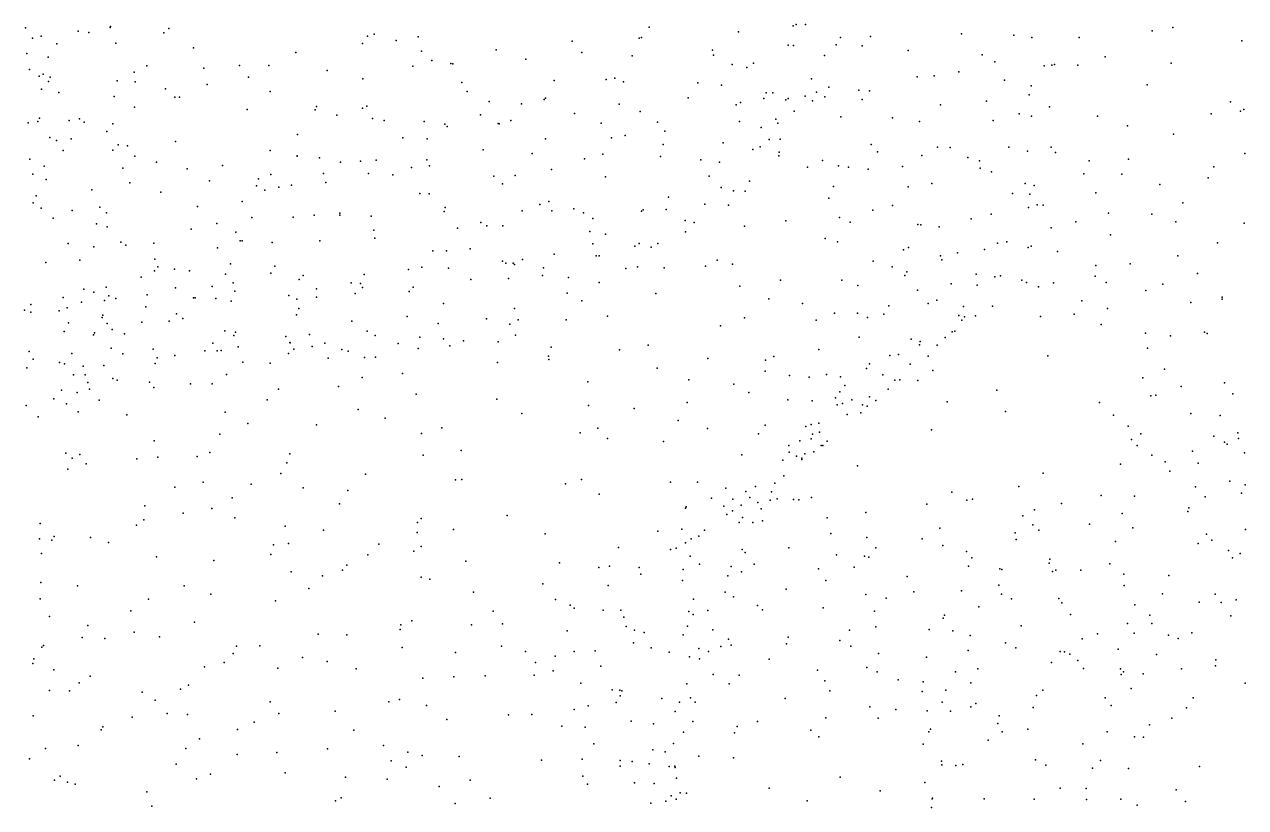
# Model space of a CAD drawing. Header units: metres. Extents: x -24.3 to 24.3, y -27.7 to 27.7.
# Drawn here: x 13.27 to 18.65, y -3.44 to 0.01 of the extents above; entities that cross this region are included whole.
import ezdxf

# ---------------------------------------------------------------- set-up
doc = ezdxf.new("R2010")
doc.units = ezdxf.units.M

msp = doc.modelspace()

# ---------------------------------------------------------------- linework, layer by layer
for p in [(13.65, 0.0009, 2.6664), (16.6602, 0.0036, 1.2088), (16.674, 0.0105, 3.8062), (16.7152, 0.0102, -9.2173), (13.2755, -0.0049, 12.6743), (13.3075, -0.0507, 21.9021), (13.3457, -0.0417, 21.5592), (13.5075, -0.0194, -17.9445), (13.5553, -0.0248, 12.9052), (13.6492, -0.0034, 18.6076), (13.8863, -0.0267, 13.7433), (13.9075, -0.0079, 1.9544), (14.7841, -0.0412, -2.0368), (14.8134, -0.0332, 6.3847), (15.0075, -0.044, -18.0884), (15.9808, -0.0497, 0.853), (15.991, -0.0477, 4.8139), (16.0249, -0.0022, 9.215), (16.4196, -0.0223, 1.0298), (16.8695, -0.0465, 3.2562), (17.0019, -0.0427, 15.6857), (17.4021, -0.0317, 10.4226), (17.6335, -0.0364, -10.1549), (17.7122, -0.0468, 14.3212), (17.9208, -0.0472, -2.7061), (18.243, -0.018, 13.4745), (18.334, -0.0031, -15.9167), (13.4144, -0.075, 14.1738), (13.6748, -0.0721, 14.0742), (14.016, -0.0935, 18.523), (14.7624, -0.0741, 1.0125), (14.9104, -0.0607, 6.1078), (15.3508, -0.1009, 8.5439), (15.6859, -0.0638, 17.2889), (16.3045, -0.1038, -10.9055), (16.6379, -0.0807, 9.7862), (16.662, -0.0826, -17.58), (16.85, -0.0792, 1.7477), (16.9649, -0.0847, 2.4401), (17.1668, -0.1043, 15.4545), (18.6391, -0.0623, 10.4308), (13.2812, -0.1182, 21.3606), (13.3764, -0.1341, 3.0023), (14.4681, -0.1129, 18.3103), (15.0212, -0.1081, 17.9182), (15.068, -0.1488, -2.0399), (15.151, -0.1612, 5.7532), (15.4815, -0.1433, -2.0146), (15.7289, -0.1131, 8.9482), (15.9503, -0.1284, -2.0427), (16.3094, -0.1254, -10.0539), (16.4859, -0.161, 1.2362), (16.7984, -0.1265, 16.0385), (17.4938, -0.1234, 14.7848), (17.5494, -0.1543, 10.5459), (18.0353, -0.1326, -16.2215), (18.3272, -0.1607, 13.2915), (13.2943, -0.1888, 22.0093), (13.3534, -0.2093, 18.8122), (13.7543, -0.1999, 2.6255), (13.811, -0.1725, 13.362), (14.0629, -0.1831, 1.877), (14.2189, -0.1709, 1.5616), (14.3492, -0.1712, 1.3806), (14.6062, -0.1935, 6.7772), (14.9832, -0.174, 8.0462), (15.1599, -0.1628, 8.3405), (16.3908, -0.1668, -17.7413), (16.4558, -0.1797, 16.5972), (17.391, -0.1985, 14.9746), (17.7673, -0.1717, -10.4812), (17.8006, -0.169, 10.6034), (17.812, -0.1661, 13.9971), (17.9154, -0.1697, 13.7698), (13.3355, -0.2174, 21.4468), (13.3777, -0.2419, 21.6019), (13.3848, -0.2218, 21.7574), (13.6799, -0.2385, 13.0816), (13.7595, -0.243, 13.8398), (14.0762, -0.254, -2.5312), (14.2595, -0.2219, -17.8995), (14.763, -0.229, 7.741), (15.1999, -0.2453, 17.8394), (15.6065, -0.2371, 17.4569), (15.8358, -0.2329, 17.2331), (15.8742, -0.2271, 9.0901), (15.9125, -0.2429, 1.0665), (16.2398, -0.2467, 1.1397), (16.3445, -0.2572, 4.1485), (16.7414, -0.2302, 3.3374), (16.8169, -0.2659, -9.5342), (17.2066, -0.2204, 10.3344), (17.2821, -0.2167, 15.2205), (17.5923, -0.2354, -16.7295), (17.7098, -0.2602, -2.7039), (18.2208, -0.2553, -3.1646), (13.347, -0.2758, -17.8135), (13.4232, -0.2896, 14.1323), (13.667, -0.3068, 18.762), (13.8929, -0.2731, 13.5886), (13.934, -0.3099, 2.2944), (13.9551, -0.31, 18.6652), (14.3541, -0.2857, 18.446), (15.2225, -0.2849, 1.0308), (15.5624, -0.3204, 8.7729), (15.5688, -0.3155, 5.2449), (16.198, -0.3127, 9.415), (16.5316, -0.3163, 9.7467), (16.5415, -0.2912, 1.4788), (16.5707, -0.2908, 3.6698), (16.6277, -0.3222, -9.8849), (16.6384, -0.317, 1.7201), (16.7129, -0.3057, 9.9317), (16.7635, -0.288, 2.0553), (16.7998, -0.3093, 2.4774), (16.9501, -0.2797, -17.3475), (16.9652, -0.32, 15.8611), (16.9971, -0.2829, -11.3518), (17.7013, -0.2996, 14.1633), (13.7563, -0.3543, -17.7284), (14.2525, -0.3643, 1.7569), (14.5535, -0.3669, 7.16), (14.5592, -0.3517, -2.302), (14.7617, -0.3588, 6.3414), (14.7815, -0.3497, 18.2081), (15.3194, -0.3302, 8.5132), (15.4622, -0.3391, 1.0611), (15.8927, -0.342, 4.8454), (15.9852, -0.374, 9.2213), (16.4087, -0.3442, 16.736), (16.4282, -0.3346, 3.9065), (16.6644, -0.3715, 16.3529), (16.7462, -0.3264, 2.7479), (17.3102, -0.344, -9.6136), (17.5132, -0.328, 14.5899), (17.7911, -0.3523, -10.754), (18.5879, -0.331, 10.3693), (18.6323, -0.3722, -3.6214), (18.6468, -0.3654, -15.7163), (13.2882, -0.4235, 3.2324), (13.3309, -0.4173, 22.0144), (13.3382, -0.4032, -4.3494), (13.4687, -0.4132, 18.8824), (13.5139, -0.4061, -4.8537), (13.5349, -0.4209, 3.0831), (13.6611, -0.4281, -4.3814), (14.6488, -0.3893, 6.5574), (14.8059, -0.4047, 7.868), (14.8577, -0.414, 6.1035), (15.0338, -0.4173, 1.2558), (15.125, -0.4293, 8.3282), (15.2819, -0.3883, 5.5651), (15.3594, -0.4259, -2.1499), (15.3643, -0.4283, 17.7914), (15.4157, -0.4135, 5.3785), (15.6964, -0.3823, -17.9205), (15.8136, -0.4256, -2.1506), (16.0623, -0.4207, 4.5081), (16.4236, -0.4177, 1.6276), (16.5841, -0.408, -10.6221), (16.5931, -0.4246, -10.273), (16.87, -0.3969, 16.0428), (17.0982, -0.4021, 15.6784), (17.2168, -0.4175, 15.3731), (17.5416, -0.4131, 10.631), (17.6562, -0.3838, -10.1239), (17.7116, -0.3947, -11.1017), (18.0017, -0.3938, 13.5587), (18.5034, -0.3845, 12.9626), (13.6342, -0.4613, 13.2202), (14.4748, -0.475, 6.8766), (15.1345, -0.4403, 17.9742), (15.919, -0.4797, 4.6716), (16.0949, -0.4605, 1.3613), (16.5186, -0.4449, 1.8696), (18.1338, -0.4365, -16.1739), (18.3371, -0.4735, 10.4478), (13.3837, -0.489, 21.7557), (13.4122, -0.5014, -17.5441), (13.4766, -0.4949, -5.1824), (13.6847, -0.521, 18.8319), (13.725, -0.5253, -3.021), (13.9374, -0.5053, 2.5762), (14.9396, -0.49, 18.1465), (15.0462, -0.4942, 5.7655), (15.569, -0.4945, 1.2795), (15.86, -0.4898, 1.3464), (16.0874, -0.5185, 17.1405), (16.3512, -0.5115, 9.6225), (16.5152, -0.5292, 9.7935), (16.5546, -0.4966, 3.3522), (16.6025, -0.496, 3.0522), (17.0048, -0.5196, 10.3359), (17.2974, -0.5302, 15.1493), (17.3522, -0.5317, 10.5895), (17.6113, -0.5308, 14.2933), (17.7978, -0.5306, -10.3661), (13.2948, -0.5834, 22.0512), (13.4413, -0.5455, -3.1527), (13.6612, -0.5443, 13.8628), (13.7573, -0.5707, 13.4954), (14.3545, -0.5463, 1.8574), (14.473, -0.5708, 7.1498), (14.4732, -0.5697, 18.442), (14.5719, -0.5775, 7.5645), (14.8218, -0.5879, 1.5241), (15.0453, -0.5862, -2.2191), (15.2939, -0.5424, 8.5604), (15.5096, -0.5592, 8.803), (15.7397, -0.5826, 9.0411), (15.8215, -0.5621, 17.4202), (16.0752, -0.5719, 4.3212), (16.2537, -0.5862, -17.6769), (16.4828, -0.5409, 2.0668), (16.5976, -0.5694, 2.3515), (16.5989, -0.553, 2.7581), (16.7896, -0.5902, 10.1487), (17.0328, -0.5521, -2.4882), (17.2281, -0.5681, -17.0425), (17.4305, -0.5758, 14.7845), (17.4818, -0.5915, -16.7934), (17.6938, -0.548, 10.7148), (17.8172, -0.5546, -2.9435), (17.9648, -0.5905, 13.4299), (18.1383, -0.5842, 13.2671), (18.6509, -0.5595, 10.1898), (13.3587, -0.6152, 21.8626), (13.7049, -0.6235, 3.0972), (13.8539, -0.5969, 2.8461), (13.9881, -0.6269, -17.5404), (14.1449, -0.6123, 2.3748), (14.6648, -0.5972, 7.8112), (14.7526, -0.5933, 6.0237), (14.9781, -0.6203, -17.8027), (15.0564, -0.6138, 1.4487), (15.5945, -0.6287, 1.4493), (16.3362, -0.5976, 3.7366), (16.7229, -0.6191, -17.3759), (16.8604, -0.6138, 16.151), (16.9037, -0.6191, -10.0515), (16.9907, -0.6274, -11.0943), (17.1428, -0.6166, 10.4917), (17.4841, -0.6237, -9.9533), (17.5343, -0.6399, 14.4992), (18.5146, -0.6182, 12.8078), (13.3087, -0.6505, 21.4958), (13.3677, -0.6737, -3.9724), (13.7357, -0.6879, 13.6803), (14.0871, -0.679, 2.6051), (14.3033, -0.6712, 18.5644), (14.3571, -0.6512, -2.4822), (14.4485, -0.6987, 2.0191), (14.5891, -0.6478, 1.7352), (14.6007, -0.6869, 6.1808), (14.7878, -0.6473, 8.0509), (14.8949, -0.653, 5.7776), (15.3408, -0.6593, 1.4575), (15.3792, -0.6927, -17.7903), (15.4349, -0.6566, 5.1035), (15.8337, -0.6624, 1.5443), (16.2901, -0.6587, 2.0275), (16.4676, -0.6809, 16.7989), (17.2715, -0.6918, -11.3047), (17.6839, -0.6918, 13.8119), (17.9422, -0.6486, -16.3477), (18.1098, -0.6496, 10.6042), (18.2771, -0.6962, 12.8849), (18.4895, -0.6666, -3.5895), (13.3234, -0.7455, 21.793), (13.5678, -0.7197, -17.3145), (13.8729, -0.7292, -5.3012), (14.2939, -0.702, 6.8902), (14.3313, -0.7201, 2.2154), (14.3928, -0.7073, 6.6395), (15.0142, -0.7354, 8.2983), (15.0554, -0.7361, 18.1503), (16.1113, -0.7517, 17.2401), (16.3425, -0.7085, 3.5269), (16.3976, -0.723, 2.3983), (16.4486, -0.7245, 3.0377), (16.8387, -0.7044, -10.4179), (17.1676, -0.7052, -9.8342), (17.6267, -0.7346, 14.0392), (17.7042, -0.7384, -11.1671), (17.7224, -0.7003, 13.5759), (17.9952, -0.7326, 10.7805), (13.3093, -0.7765, 21.6701), (13.345, -0.7999, 13.0201), (13.6032, -0.796, 13.3448), (14.0344, -0.7919, 2.9074), (14.2308, -0.7704, 7.1191), (15.1262, -0.7972, 5.3512), (15.5428, -0.7833, 1.6222), (15.5834, -0.7702, 4.7977), (15.6937, -0.8022, 9.0604), (15.9997, -0.8071, 9.3568), (16.1003, -0.806, 2.0717), (16.2702, -0.7817, 9.6178), (16.3756, -0.7868, 3.2517), (16.8172, -0.7558, -2.509), (17.0978, -0.7879, 15.6726), (17.6984, -0.7963, 10.9245), (17.7368, -0.7849, -10.1076), (17.7622, -0.7865, 13.3358), (18.3779, -0.777, -15.9674), (13.3979, -0.8438, 3.4639), (13.4811, -0.8099, 14.0809), (13.6327, -0.8212, -5.6543), (14.2743, -0.8408, 7.4171), (14.4556, -0.8399, 7.7631), (14.5482, -0.8302, 5.9834), (14.6611, -0.8314, -2.3785), (14.6622, -0.8216, -17.5716), (14.8001, -0.8348, 1.8329), (15.1224, -0.8143, 1.6869), (15.4651, -0.812, 8.8493), (15.5966, -0.8116, 17.7689), (15.7366, -0.8212, -17.6624), (15.7769, -0.8452, 1.8624), (15.9912, -0.8132, -2.3366), (16.1838, -0.855, 3.6076), (16.6284, -0.8559, 16.6173), (16.8641, -0.8411, 10.4085), (17.0116, -0.8085, 15.8853), (17.4451, -0.8473, 14.5449), (17.5331, -0.8268, 14.2421), (17.906, -0.8597, -10.891), (18.0501, -0.8227, 12.8434), (18.2421, -0.8268, 10.4581), (18.3469, -0.8599, 12.5644), (13.5895, -0.869, 13.8494), (13.6355, -0.8821, 3.4743), (14.0063, -0.8923, -2.7895), (14.1199, -0.8675, 6.9346), (14.2029, -0.906, -4.1485), (14.8117, -0.8972, 5.5985), (15.1807, -0.8881, -17.6112), (15.2835, -0.8631, 18.0419), (15.3097, -0.8776, 5.0349), (15.3811, -0.8776, 1.7531), (15.7633, -0.9032, 17.6561), (15.8331, -0.9147, 9.2227), (16.1859, -0.9045, 3.0584), (16.2235, -0.8634, 2.7523), (16.4463, -0.8796, 16.9211), (16.9121, -0.8614, 16.1308), (17.2103, -0.8723, 15.3738), (17.2234, -0.8742, 10.8189), (17.3043, -0.8817, 15.027), (17.7979, -0.8874, -3.1246), (18.6491, -0.866, -3.763), (13.4643, -0.9562, -5.9223), (13.6957, -0.9502, 13.6397), (13.7176, -0.9632, -2.826), (13.841, -0.9549, -3.6713), (14.2229, -0.9441, -5.1725), (14.2308, -0.9435, -17.3183), (14.3628, -0.9509, 6.1595), (14.5729, -0.944, 2.3454), (14.816, -0.9317, 8.266), (15.7768, -0.9572, 4.341), (15.9627, -0.9674, 3.8332), (15.982, -0.9554, 17.4723), (16.0641, -0.956, 2.448), (16.8008, -0.9343, 16.3818), (16.8552, -0.9483, -17.1493), (17.5618, -0.9545, 13.6148), (17.6026, -0.9491, 13.3649), (17.7089, -0.9669, 13.114), (18.0589, -0.9169, -16.221), (18.5305, -0.9525, 10.1919), (13.5766, -0.971, -3.8084), (14.1228, -0.9753, 6.6831), (15.0716, -0.9886, 2.0234), (15.1318, -0.9887, 5.1382), (15.2357, -0.9789, -2.2489), (15.6072, -1.0034, 4.5188), (15.7912, -1.0099, 2.2549), (15.8052, -1.0104, 4.1095), (16.0343, -0.9725, -17.482), (17.1464, -0.9838, -11.0194), (17.1694, -0.9735, -16.934), (17.3099, -1.0108, -9.9898), (17.3849, -0.9967, -2.8896), (17.5035, -0.982, 13.9629), (17.6961, -0.9733, -16.5082), (17.8256, -0.991, 12.8299), (18.3556, -1.0097, 12.3755), (13.3649, -1.04, 3.6867), (13.5157, -1.0291, -16.956), (13.845, -1.0764, 7.2501), (13.8466, -1.0243, 3.4471), (13.8597, -1.0587, -17.071), (13.933, -1.0693, -5.656), (14.1798, -1.0453, -2.4325), (14.3757, -1.0562, 2.8249), (14.965, -1.0704, -17.4387), (15.023, -1.0602, 8.5257), (15.1408, -1.0645, 18.1764), (15.3796, -1.0332, 4.7868), (15.3941, -1.0428, 8.8483), (15.4255, -1.0427, -17.4848), (15.432, -1.0486, 18.0073), (15.4675, -1.0257, 2.1137), (15.5596, -1.0626, 9.0087), (15.9224, -1.0659, 2.7437), (15.9748, -1.0588, 3.3502), (16.0913, -1.0636, 9.5218), (16.2735, -1.0564, 9.7366), (16.3249, -1.029, 17.17), (16.393, -1.0472, -17.3184), (17.0137, -1.0335, 10.7688), (17.0962, -1.0588, 15.5739), (17.3155, -1.0274, 11.0227), (17.9952, -1.0524, -10.5891), (18.1457, -1.0455, 10.689), (13.7862, -1.1043, 6.9423), (13.9991, -1.077, 7.5006), (14.1573, -1.0915, 7.8228), (14.192, -1.1291, 18.6803), (14.3575, -1.087, 5.7907), (14.4827, -1.1144, 5.6023), (14.5006, -1.0975, 18.5262), (14.7122, -1.1298, 8.3582), (14.7697, -1.092, 2.4873), (15.2392, -1.1148, 2.2974), (15.4048, -1.1105, 4.5594), (15.5547, -1.0975, 4.3099), (15.6696, -1.1054, 2.4526), (15.8051, -1.1283, 3.6265), (16.6047, -1.117, 10.1441), (16.8746, -1.1176, 16.219), (17.153, -1.0971, -10.3334), (17.162, -1.0805, 15.2929), (17.4667, -1.0906, 13.7701), (17.5499, -1.103, 13.1905), (17.5746, -1.0982, 11.3915), (17.6686, -1.117, 12.921), (17.6894, -1.1275, 11.6024), (17.8084, -1.1289, 11.264), (17.9919, -1.1002, 12.0129), (18.0402, -1.1274, -10.9485), (18.4434, -1.0877, -3.63), (13.5333, -1.1573, 13.3797), (13.5779, -1.1698, -2.4732), (13.6313, -1.1491, 7.2468), (13.8128, -1.1821, 6.5649), (13.937, -1.1514, 7.7698), (14.0996, -1.1459, 6.0669), (14.1993, -1.1654, 3.2715), (14.5593, -1.1551, -2.2119), (14.7291, -1.1765, 2.7545), (14.7527, -1.1321, 18.4076), (14.7612, -1.1495, 5.246), (14.9668, -1.167, 5.0033), (14.985, -1.1477, 2.4189), (15.6636, -1.1753, 2.7104), (16.0547, -1.1758, 17.5181), (16.4253, -1.1447, 9.9468), (16.9448, -1.1404, 15.9779), (17.2092, -1.1615, 15.0071), (17.3573, -1.134, 14.3481), (17.4717, -1.1392, 13.5108), (17.7425, -1.1473, 12.4581), (18.2153, -1.1628, 11.9767), (18.2896, -1.1349, -15.9728), (13.299, -1.2251, -2.3644), (13.4423, -1.1943, 19.0451), (13.5235, -1.2153, 3.9127), (13.6243, -1.2077, 7.5101), (13.6432, -1.1867, 7.9212), (13.674, -1.1984, 6.7727), (13.8067, -1.2351, 3.8984), (14.0164, -1.195, 8.1117), (14.0237, -1.1954, 3.5193), (14.1152, -1.1991, -4.0814), (14.1832, -1.2106, -5.5461), (14.4374, -1.1851, 8.2025), (14.4725, -1.2019, -5.0219), (14.5593, -1.1927, 2.9696), (15.1183, -1.2198, 4.6586), (15.7289, -1.2081, 3.0268), (16.5534, -1.1999, 16.8878), (16.7012, -1.2201, 10.4896), (17.0827, -1.2314, -2.8141), (17.2548, -1.2198, 14.6912), (17.2934, -1.2062, 11.3422), (17.4108, -1.2344, 11.6), (17.5386, -1.2322, 12.2632), (17.9336, -1.2088, 11.7362), (18.4137, -1.2158, 10.3171), (18.5523, -1.2018, -15.7269), (18.5524, -1.1924, 12.051), (13.2712, -1.2501, 13.1716), (13.2999, -1.2588, 14.2082), (13.425, -1.2528, 7.4006), (13.4601, -1.2395, 7.7246), (13.6135, -1.282, 6.5446), (13.617, -1.2721, 13.6391), (13.9419, -1.2663, 5.9225), (13.9703, -1.2866, -2.2754), (14.4714, -1.2703, 3.3281), (14.4804, -1.2431, -17.1147), (14.9588, -1.2776, 18.3208), (15.3081, -1.2884, 2.7579), (15.4311, -1.2426, 4.0702), (15.8422, -1.2767, 17.7765), (16.4463, -1.2843, 17.0996), (16.8428, -1.2629, 10.7261), (16.9435, -1.2637, 10.9602), (16.9874, -1.2821, -16.8833), (17.0603, -1.2674, 15.4484), (17.3901, -1.2732, -10.1053), (17.4152, -1.279, 11.9553), (17.464, -1.2755, 12.7539), (17.7506, -1.2772, -3.2119), (17.8996, -1.2681, -11.3551), (18.0464, -1.243, 11.013), (13.4468, -1.3439, 4.1485), (13.4655, -1.3061, 6.7385), (13.6357, -1.3081, -4.0572), (13.6574, -1.3346, -16.6566), (13.7885, -1.3033, 4.2185), (13.91, -1.2987, 18.8273), (14.155, -1.3406, 3.9885), (14.7146, -1.2989, 4.9115), (14.7827, -1.3419, 8.6776), (15.0954, -1.3093, -2.0963), (15.4109, -1.3119, 3.8567), (15.4482, -1.2928, 2.9844), (15.6603, -1.2929, -17.2742), (16.3397, -1.3195, -17.136), (16.7614, -1.2934, 16.408), (17.3618, -1.3449, -16.6446), (17.3732, -1.3429, 13.267), (17.4042, -1.2946, 12.4415), (18.0186, -1.3125, -16.1409), (13.576, -1.3587, 8.2321), (13.5802, -1.3493, 6.3302), (13.712, -1.3543, 6.0472), (14.1025, -1.3956, 18.7282), (14.1945, -1.3611, 8.3785), (14.2021, -1.3467, 5.3137), (14.4231, -1.3657, 8.4139), (14.4413, -1.3922, 18.5605), (14.4421, -1.3937, 4.8306), (14.5284, -1.3575, 3.6361), (14.5963, -1.395, 4.5224), (14.817, -1.362, 4.5902), (14.9187, -1.3968, -17.124), (15.0147, -1.3689, 4.2283), (15.1189, -1.3761, 4.0094), (15.2074, -1.3851, 3.2066), (15.3598, -1.3891, 18.1265), (15.4362, -1.3605, 3.6359), (16.9515, -1.369, 15.7043), (17.18, -1.3773, 11.7818), (17.2202, -1.3878, 14.1809), (17.3308, -1.3704, 12.9304), (18.2132, -1.3508, 11.2246), (18.3234, -1.3629, 11.4288), (18.4733, -1.3471, 10.0975), (18.4852, -1.3528, 11.7988), (13.2925, -1.4327, -6.3698), (13.4803, -1.4407, 8.4827), (13.6537, -1.4169, 4.4256), (13.7056, -1.4423, 5.6931), (13.8383, -1.4216, 5.5003), (13.934, -1.4491, 8.478), (14.067, -1.4299, 4.7623), (14.1207, -1.4299, 4.4932), (14.1387, -1.4275, 5.0165), (14.2131, -1.4123, 4.2823), (14.4351, -1.4408, 4.2588), (14.4585, -1.4221, -1.9608), (14.5391, -1.4108, 3.8507), (14.6706, -1.4238, -4.7791), (14.6987, -1.4303, 4.1356), (15.0073, -1.4193, 3.3541), (15.1462, -1.4067, 3.7211), (15.5816, -1.4534, -2.0723), (15.5931, -1.4136, 9.209), (15.8947, -1.4245, -17.1463), (16.0214, -1.4037, 17.6689), (16.7729, -1.4237, 10.942), (17.087, -1.4502, 14.8201), (17.1249, -1.4447, 12.2047), (17.2167, -1.4026, 12.4684), (17.2552, -1.4529, -10.3858), (17.2956, -1.4036, 13.4779), (17.7832, -1.4512, -16.2804), (18.2232, -1.4173, 10.8728), (13.2824, -1.5048, 6.4512), (13.31, -1.4653, 19.0266), (13.426, -1.4809, 6.1938), (13.4473, -1.4863, 14.0863), (13.5296, -1.4966, 5.9185), (13.622, -1.4944, -2.0244), (13.8478, -1.4855, 4.9025), (13.8566, -1.4601, 5.2515), (14.234, -1.4785, -16.8032), (14.3553, -1.4833, -4.366), (14.611, -1.4611, -16.9592), (14.7711, -1.459, -1.9082), (14.8188, -1.4571, 3.808), (15.3562, -1.4806, 9.0596), (15.5825, -1.468, 18.0206), (16.0605, -1.505, 9.6612), (16.2842, -1.4627, 17.4323), (16.5386, -1.4703, 16.9877), (16.5746, -1.4545, 10.4253), (16.9839, -1.5069, 11.7837), (16.9964, -1.487, 15.2924), (17.1762, -1.4874, 13.8643), (13.4873, -1.5357, 4.5979), (13.5386, -1.5354, 18.9275), (13.661, -1.551, -4.2387), (13.6803, -1.5583, 4.7492), (14.1618, -1.533, 8.5981), (14.7604, -1.5468, 8.8336), (14.938, -1.5291, 18.3531), (16.2009, -1.5567, 9.8435), (16.5369, -1.5185, -16.9256), (16.6435, -1.5386, 16.7036), (16.731, -1.5452, 16.3807), (16.8078, -1.5342, 16.1033), (16.8696, -1.5443, 15.8733), (17.0551, -1.5352, 14.5049), (17.1089, -1.5587, 12.9818), (17.131, -1.5564, 13.5718), (17.2106, -1.5595, -10.8922), (17.2768, -1.5158, -2.9363), (18.2012, -1.5483, -10.2646), (18.2975, -1.5108, -11.4069), (13.4351, -1.6031, 13.505), (13.5032, -1.6124, 5.3538), (13.5507, -1.5689, 13.7995), (13.5581, -1.5986, 8.7219), (13.8225, -1.5668, -16.5661), (13.8416, -1.5907, -6.1078), (14.0038, -1.5753, -1.8554), (14.0993, -1.5746, -5.8817), (14.3917, -1.5976, 8.7049), (14.6563, -1.5872, -5.1893), (15.7547, -1.5659, 9.3753), (16.3987, -1.5765, 17.2843), (16.4652, -1.6132, 10.2876), (16.8666, -1.6105, 11.4039), (16.8884, -1.5816, -16.757), (17.0796, -1.5982, 13.3407), (17.5579, -1.6029, -16.4107), (18.371, -1.5864, 11.4396), (18.5617, -1.571, 11.6782), (13.4003, -1.6408, 5.8158), (13.4562, -1.6623, 4.8466), (13.6003, -1.6467, -6.2926), (14.3408, -1.6452, 18.6007), (14.9987, -1.621, -1.6967), (15.3546, -1.6421, -1.7218), (16.1933, -1.6568, -2.1716), (16.6373, -1.6455, 10.8469), (16.7441, -1.6492, 11.1286), (16.8465, -1.637, 11.67), (16.8547, -1.6672, 15.5162), (16.8772, -1.6613, 15.0741), (16.9183, -1.6459, 14.851), (16.9655, -1.6674, 14.3339), (16.9975, -1.6315, 12.7844), (17.0252, -1.6478, 13.9641), (17.3395, -1.654, -10.142), (18.0115, -1.6576, -11.6811), (18.2376, -1.6274, 10.3155), (18.2589, -1.6244, 11.1525), (18.599, -1.6187, 9.6826), (13.2785, -1.6708, 6.0072), (13.3319, -1.7204, 14.2272), (13.5078, -1.6979, 14.0452), (13.7225, -1.7113, -1.7419), (14.1565, -1.6996, -16.6166), (14.7433, -1.6878, -4.8946), (15.4647, -1.7062, 9.2482), (15.7577, -1.6708, -1.9251), (15.9599, -1.6835, 9.5745), (16.8978, -1.7094, 14.5897), (16.9581, -1.7021, 13.6), (16.9867, -1.6731, -2.7488), (17.596, -1.6971, -11.5731), (18.0719, -1.7135, -3.2615), (18.4135, -1.7058, 9.8832), (18.5431, -1.7147, -11.257), (14.2562, -1.7494, 8.8707), (14.5586, -1.7562, 8.9009), (14.8612, -1.7264, 8.9778), (15.1115, -1.7693, 9.0791), (15.7996, -1.7703, -16.8711), (16.1535, -1.7362, -16.8704), (16.2822, -1.7722, 17.5278), (16.5362, -1.7568, -2.4045), (16.7165, -1.7632, 11.853), (16.7393, -1.7548, 16.2718), (16.7737, -1.7477, 12.1151), (18.1375, -1.7615, 10.6246), (13.8432, -1.8267, -16.4058), (14.1321, -1.7973, -1.5039), (15.0211, -1.7941, -1.4523), (15.7211, -1.791, 9.4155), (15.8411, -1.8159, 17.9299), (16.0892, -1.829, -1.9316), (16.5076, -1.7948, 16.9879), (16.6896, -1.8262, -16.6599), (16.7402, -1.8179, 12.5154), (16.746, -1.797, 15.92), (16.7768, -1.7874, 15.3172), (16.8096, -1.8283, 13.8143), (17.2698, -1.7772, -11.1594), (18.1518, -1.8207, -9.8701), (18.1928, -1.7958, 11.005), (18.5145, -1.8062, 11.4778), (18.6214, -1.791, -15.3523), (18.6231, -1.8164, -11.5532), (13.4545, -1.8808, -4.5665), (14.0885, -1.878, 8.9586), (14.4408, -1.8836, -5.7147), (15.1967, -1.8688, 18.2612), (16.6419, -1.8472, 11.5875), (16.6426, -1.8766, 12.2895), (16.7119, -1.8832, 15.5603), (16.7515, -1.8749, 13.4571), (16.7833, -1.8468, 13.2285), (16.7917, -1.8467, 14.3594), (18.1768, -1.847, -15.8306), (18.4207, -1.8723, -10.3169), (18.5617, -1.8325, -10.846), (18.5739, -1.8412, -11.8678), (18.6507, -1.8796, -3.3368), (13.4817, -1.9025, -1.6292), (13.5158, -1.8867, 18.8127), (13.5429, -1.9273, -6.4449), (13.7666, -1.9049, 18.735), (13.8598, -1.8979, 8.9713), (14.0324, -1.8949, 18.6626), (14.4288, -1.9238, -16.5571), (15.0294, -1.8899, -16.7357), (16.4344, -1.8884, 10.3088), (16.6155, -1.9108, 16.6672), (16.6746, -1.8945, 12.7451), (16.699, -1.9025, 13.0342), (16.6992, -1.9085, 14.9899), (16.9441, -1.9363, -16.5414), (18.104, -1.9294, 10.4251), (18.2421, -1.8895, -12.0656), (18.301, -1.9189, 9.9167), (18.4453, -1.9245, 9.6675), (13.4625, -1.9509, 13.8634), (14.4019, -1.9709, 18.5311), (14.7752, -1.973, -5.3457), (16.6197, -1.9805, 16.0652), (17.7626, -1.9694, -2.9856), (18.3208, -1.9596, 11.2332), (13.9346, -2.0309, -1.3162), (14.0585, -2.0082, -6.1117), (14.2702, -2.0175, -4.5871), (14.4995, -2.0329, 9.0688), (14.6963, -2.0446, 18.4456), (15.1711, -1.9979, -1.2114), (15.2002, -1.997, 9.1783), (15.6561, -2.0159, -1.3639), (15.7268, -1.9964, 18.012), (16.1196, -2.0079, 17.6875), (16.2392, -2.0089, -16.6693), (16.3639, -2.0352, 9.903), (16.4948, -2.0279, 12.7214), (16.5798, -2.0129, 14.7051), (17.6548, -2.0272, -9.6319), (18.4347, -2.0296, -3.119), (18.5855, -2.004, 9.479), (18.6532, -2.0209, -12.725), (14.1874, -2.0772, 18.5555), (15.8054, -2.0614, -16.6525), (16.301, -2.0785, 17.4729), (16.3946, -2.0828, 17.241), (16.4524, -2.05, 12.2037), (16.4695, -2.0765, 13.0448), (16.5042, -2.0981, 11.9175), (16.559, -2.0879, 15.4709), (16.5642, -2.0518, 11.2018), (16.5893, -2.0814, 11.6726), (16.6611, -2.0854, 10.2653), (16.6855, -2.0869, -16.5174), (16.7405, -2.0766, 10.6578), (17.3596, -2.0529, -16.307), (17.4256, -2.0885, -2.7687), (17.4515, -2.0832, -9.9032), (18.0189, -2.067, 10.1127), (18.1654, -2.07, -12.3251), (18.477, -2.0739, -10.0934), (18.6372, -2.0575, -10.5273), (13.8018, -2.113, 9.1196), (13.9708, -2.1446, -4.6859), (14.0977, -2.1249, 9.1298), (14.6601, -2.1044, -1.0328), (16.1862, -2.1232, 9.6253), (16.1893, -2.117, -1.5917), (16.3542, -2.1148, 12.493), (16.3676, -2.1512, 13.5163), (16.3932, -2.1345, 14.1538), (16.4311, -2.1105, 14.432), (16.5194, -2.1254, 16.3635), (16.9802, -2.1428, -2.4082), (17.2499, -2.1052, -10.4924), (17.7246, -2.1307, -16.062), (17.8435, -2.1019, 10.5782), (18.1115, -2.1462, -2.9295), (18.3996, -2.1377, 11.4699), (18.4042, -2.1212, -15.3956), (13.3399, -2.1904, 14.3437), (13.7651, -2.1983, -6.4031), (13.7979, -2.1748, -16.3539), (14.1983, -2.1664, -1.0722), (14.421, -2.2027, -5.8934), (15.0036, -2.1871, -16.5538), (15.0206, -2.1694, 18.3524), (15.399, -2.1548, 9.2405), (16.4226, -2.1859, -1.7699), (16.4369, -2.1647, 15.2989), (16.482, -2.1857, 16.5767), (16.5251, -2.1786, 15.798), (16.8109, -2.1662, 10.4167), (17.6722, -2.1571, -11.8959), (17.7163, -2.1967, 10.2855), (17.9664, -2.1931, 11.0311), (13.337, -2.2587, 18.7353), (13.4022, -2.2485, 13.7769), (13.5622, -2.2532, -1.2856), (14.5893, -2.2203, 9.1994), (15.0029, -2.2306, -0.8941), (15.1622, -2.2172, 9.2471), (15.5667, -2.2366, 18.121), (16.0639, -2.2251, -16.5398), (16.1696, -2.2157, 17.6455), (16.2109, -2.2588, 14.031), (16.2443, -2.2465, 14.5229), (16.2698, -2.2203, 13.1304), (16.8263, -2.2342, 10.1623), (16.9848, -2.253, 10.5244), (17.2295, -2.2582, -10.9958), (17.3071, -2.2118, -10.1331), (17.6393, -2.232, 10.576), (17.6439, -2.2607, 10.014), (17.744, -2.2195, -2.7899), (18.1577, -2.2097, 11.2211), (18.4823, -2.2372, -15.075), (18.6549, -2.2175, -14.0641), (13.3922, -2.2649, 9.2115), (13.6421, -2.2751, 18.6427), (14.369, -2.2855, 9.2394), (14.4361, -2.2792, 18.4854), (14.8339, -2.2817, 9.2491), (14.9886, -2.3127, -5.4331), (15.0207, -2.2928, -5.0737), (15.8896, -2.297, 17.9579), (16.1195, -2.305, 13.4087), (16.1439, -2.2997, 13.7992), (16.1858, -2.2754, 12.9243), (16.4357, -2.3061, 9.6659), (16.6409, -2.2984, 9.8369), (17.0249, -2.298, 10.0661), (17.3197, -2.288, 10.6785), (17.4247, -2.3147, 10.3468), (18.0818, -2.2702, 9.6812), (18.4463, -2.2787, 9.4667), (18.5058, -2.2637, -13.2052), (18.5789, -2.3098, -13.6702), (13.3464, -2.323, -16.3472), (13.854, -2.3381, 9.2438), (14.106, -2.3535, 9.254), (14.3573, -2.3269, -4.7779), (14.785, -2.3293, 18.421), (15.2179, -2.3563, 18.2877), (15.6307, -2.3648, 9.3058), (16.2066, -2.335, 9.5173), (16.449, -2.3192, 16.7499), (16.8517, -2.3297, -2.0356), (16.9743, -2.3344, 9.7987), (16.994, -2.3388, -16.2978), (17.4474, -2.3423, 10.0982), (17.7886, -2.3664, 9.7014), (17.7918, -2.3487, 11.0918), (18.0561, -2.3682, -12.5877), (18.5974, -2.3419, 9.2762), (18.6315, -2.3237, -2.3401), (14.4471, -2.4043, -0.7468), (14.5847, -2.4212, 9.2849), (14.6733, -2.3966, -5.8262), (14.6926, -2.3751, -4.8583), (15.8042, -2.3853, -0.8822), (15.8507, -2.3793, 9.346), (15.9818, -2.3847, 13.9737), (15.9893, -2.4138, 13.0971), (16.1756, -2.3939, 14.6741), (16.2467, -2.3698, 14.9548), (16.3716, -2.4212, 17.065), (16.3875, -2.3809, 15.6663), (16.4328, -2.4036, -1.3932), (16.4878, -2.3702, 11.6539), (16.7726, -2.3909, 11.235), (16.9295, -2.3831, 11.0561), (17.4337, -2.3797, -2.4597), (17.5711, -2.391, 11.026), (17.5797, -2.3936, 9.7811), (17.8034, -2.4021, -2.5555), (17.8189, -2.3971, -9.2812), (17.928, -2.3969, 11.3059), (18.1178, -2.4142, 9.4452), (18.3169, -2.4199, -2.3554), (13.3437, -2.4514, 14.3849), (13.5056, -2.4659, 14.0837), (13.976, -2.4661, -16.4588), (15.0202, -2.4274, 18.3593), (15.0579, -2.4368, 9.2682), (15.5573, -2.4568, 18.1416), (15.8442, -2.4637, 13.7569), (16.1719, -2.4416, -1.0219), (16.8037, -2.4421, 9.5382), (17.1632, -2.424, 9.6804), (17.5671, -2.463, -11.9394), (18.1198, -2.464, -15.5007), (13.3404, -2.5235, 13.6229), (13.8187, -2.5238, -0.9571), (14.0933, -2.503, -4.9443), (14.5244, -2.4778, -16.4703), (15.2512, -2.4934, -0.593), (15.6132, -2.526, -16.4184), (16.2206, -2.5247, 15.2381), (16.3601, -2.4937, 16.0255), (16.3975, -2.5146, 12.1281), (16.6294, -2.4807, 11.4879), (16.981, -2.5045, -1.8329), (17.0698, -2.5205, 9.4613), (17.1929, -2.4921, 11.0783), (17.4029, -2.4885, 9.6065), (17.5784, -2.5028, -9.5553), (17.6234, -2.5237, -15.9241), (17.8317, -2.5214, -12.4026), (18.2891, -2.5006, -9.3413), (18.5208, -2.5018, -1.639), (18.6133, -2.5279, -1.2963), (13.7409, -2.5758, -6.5751), (14.3785, -2.5312, 9.3134), (15.3383, -2.5769, 9.2768), (15.6771, -2.5508, 9.1657), (15.6949, -2.5645, -0.5943), (15.822, -2.5726, 14.2146), (15.9002, -2.5737, 17.9382), (16.201, -2.579, 12.4891), (16.2835, -2.5742, 17.2491), (16.5027, -2.5518, 11.8606), (16.5254, -2.5716, -1.0923), (16.7924, -2.5629, 9.3081), (17.0189, -2.5779, 11.417), (17.4787, -2.558, -2.1823), (17.8445, -2.5412, 9.3924), (18.1673, -2.5494, 9.2429), (18.4507, -2.5377, -14.1765), (18.5473, -2.5398, 9.1434), (13.3815, -2.6016, -5.0962), (14.0208, -2.6266, 9.3341), (14.9314, -2.6376, -4.9661), (14.979, -2.6204, -0.45), (15.2424, -2.6376, 18.282), (15.3793, -2.6333, -5.094), (15.9133, -2.6034, 14.4132), (16.22, -2.5924, 9.1128), (17.3212, -2.6085, 11.3476), (17.3272, -2.5952, 9.3706), (17.8835, -2.5922, -2.122), (18.135, -2.6324, 11.6321), (18.2333, -2.5958, -1.8706), (18.2412, -2.6316, -15.1889), (18.5892, -2.5975, -9.6866), (13.5508, -2.6413, 9.3337), (13.7552, -2.6707, -5.1103), (13.866, -2.6902, 18.5126), (14.5659, -2.6782, -0.4998), (14.6928, -2.682, -6.0429), (14.9275, -2.6587, -5.851), (15.664, -2.6642, 14.0945), (15.9242, -2.6447, 9.0861), (15.9611, -2.6607, 14.6411), (16.0029, -2.6721, 17.7619), (16.1759, -2.6822, 15.4998), (16.1938, -2.6435, 17.5401), (16.306, -2.6604, 16.2682), (16.9093, -2.6618, 9.1367), (17.0242, -2.6467, -1.562), (17.2605, -2.6576, -11.1944), (17.3646, -2.6645, -11.5482), (17.4411, -2.6842, 11.5167), (17.666, -2.6421, 11.5254), (18.0018, -2.6781, -12.7528), (18.1639, -2.6751, -13.1421), (18.3144, -2.6827, -1.207), (18.4175, -2.6729, -14.4466), (13.3482, -2.7368, 9.38), (13.3557, -2.7293, 13.7137), (13.5263, -2.6931, 14.0298), (13.6258, -2.6985, 18.5605), (14.2063, -2.7311, -0.5805), (14.3092, -2.7305, 9.3717), (14.936, -2.737, 9.2537), (15.375, -2.7311, -5.6521), (15.9564, -2.7171, 12.8147), (16.0336, -2.739, 15.1343), (16.2451, -2.7421, 15.9429), (16.3421, -2.7335, -16.2655), (16.3748, -2.7015, 8.9743), (16.3867, -2.7271, 12.2174), (16.6306, -2.7219, -0.7775), (16.6388, -2.6925, 9.0381), (16.866, -2.7066, 11.6722), (16.9151, -2.7322, -1.09), (17.5959, -2.7175, 9.1856), (17.6427, -2.739, -12.1654), (17.9343, -2.6997, -1.7956), (18.0931, -2.745, 9.0953), (18.3581, -2.6981, -13.8942), (13.3123, -2.7884, -1.1556), (14.1918, -2.7647, 18.4827), (14.4974, -2.7812, -5.0606), (14.6057, -2.799, -16.5711), (15.1719, -2.7598, 9.2353), (15.481, -2.7557, 9.1131), (15.6116, -2.7755, -5.2899), (15.6953, -2.7547, 13.1789), (15.7878, -2.7531, 17.9905), (16.113, -2.7586, 8.9201), (16.2036, -2.7783, 17.3215), (16.2476, -2.787, 17.1028), (16.2873, -2.7559, 16.792), (16.5543, -2.7898, 12.0289), (17.0361, -2.7648, -16.09), (17.248, -2.7805, 11.607), (17.4322, -2.7505, -1.6116), (17.8381, -2.7553, -15.6442), (17.8572, -2.7572, 9.1296), (17.8796, -2.7676, -1.4767), (17.9147, -2.7949, 11.6984), (18.2622, -2.7691, -0.8408), (18.5232, -2.7927, -0.2865), (13.3077, -2.8077, 18.6093), (13.4015, -2.8367, -6.9743), (14.0656, -2.8224, -6.5024), (14.1523, -2.8033, -5.1728), (14.3891, -2.8283, -6.3282), (14.7343, -2.8325, 18.4238), (15.5238, -2.804, 13.6568), (15.6018, -2.8401, 13.4092), (15.8128, -2.8202, 14.4574), (16.7674, -2.837, -0.533), (16.9858, -2.826, 8.8986), (17.0309, -2.845, -0.7147), (17.3767, -2.8446, -1.1226), (17.474, -2.8311, -11.8067), (17.7994, -2.8037, -8.9581), (17.9401, -2.8306, -0.9883), (18.1028, -2.8324, 11.8045), (18.1163, -2.8446, -8.877), (18.3731, -2.8318, 8.991), (18.5221, -2.8184, -9.328), (13.5126, -2.893, -16.8099), (13.5617, -2.8645, 9.4183), (13.9943, -2.9045, 18.4923), (15.0276, -2.8736, -6.0879), (15.1642, -2.8664, -4.9561), (15.3019, -2.8627, 18.2328), (15.5187, -2.8599, 18.134), (15.7246, -2.8943, -0.1271), (16.1914, -2.8973, 12.6133), (16.307, -2.8573, 12.3993), (16.3779, -2.8975, -0.3498), (16.4225, -2.8597, 8.7769), (16.8, -2.8847, 8.773), (17.1231, -2.8801, 11.8147), (17.2336, -2.8885, 8.8494), (17.443, -2.8929, 11.7072), (18.1057, -2.8569, -0.5554), (18.2033, -2.8536, -13.4382), (18.6525, -2.8953, 11.9995), (13.3811, -2.9279, -5.2716), (13.4705, -2.9282, 14.1639), (13.7907, -2.9345, -6.7751), (13.9594, -2.9216, 9.4213), (15.863, -2.9237, 13.1269), (15.8967, -2.9262, 17.7663), (15.8983, -2.9506, 14.651), (15.9046, -2.9287, 8.7881), (16.2083, -2.9592, 16.8524), (16.8217, -2.9283, 12.0112), (17.2289, -2.9315, -10.839), (17.3337, -2.9263, -0.6904), (17.7328, -2.9494, -0.4635), (17.7614, -2.9257, 8.9771), (18.0364, -2.9596, -0.2119), (18.1506, -2.9183, -15.0316), (18.4241, -2.959, 0.0757), (13.8474, -2.9704, -5.3616), (14.3549, -2.9777, -16.7233), (14.8779, -2.9767, -0.1926), (14.9247, -2.9665, 9.2497), (15.0437, -2.9928, -16.5175), (15.6942, -3.0116, 13.5874), (15.7571, -2.9956, -5.0626), (15.8793, -2.9801, -5.3804), (16.0819, -2.9625, 15.3449), (16.1598, -2.9786, 15.6206), (16.2278, -2.9795, 16.5598), (16.6254, -2.9623, -0.1858), (16.998, -2.9987, 8.6352), (17.1133, -3.0116, -0.2636), (17.3169, -2.9795, -15.8829), (17.4441, -2.9991, -0.2565), (17.4657, -2.9843, -9.3941), (17.719, -3.0019, -12.3605), (18.0627, -2.9928, -13.1129), (18.3943, -3.0031, 11.9979), (13.3099, -3.0385, 9.4911), (13.7468, -3.0448, 9.4756), (13.9012, -3.0285, -0.5998), (13.9905, -3.0329, -16.8322), (14.2844, -3.0677, -6.5793), (14.3935, -3.0281, -0.3233), (14.6413, -3.0185, -6.4016), (15.134, -3.0551, 9.0363), (15.405, -3.0347, -0.0327), (15.5088, -3.0337, -6.0126), (15.9461, -3.0625, 8.6049), (16.1398, -3.0202, -0.0087), (16.2179, -3.0642, 12.8024), (16.5038, -3.0636, 12.4257), (16.8038, -3.0475, 8.5358), (17.0344, -3.0497, 12.0648), (17.2508, -3.0177, -10.5547), (17.3538, -3.019, -11.5633), (17.5691, -3.0395, 0.0418), (18.3291, -3.0497, -8.8101), (13.6096, -3.1003, 18.516), (13.6174, -3.0881, -6.9994), (14.2102, -3.099, -5.3861), (14.723, -3.1026, 9.301), (15.6404, -3.0852, -16.3431), (15.7437, -3.0895, 13.9365), (16.0443, -3.0743, -16.2394), (16.1768, -3.1106, 16.2469), (16.4016, -3.1141, 12.6363), (16.4139, -3.0855, -16.1564), (16.7378, -3.1019, -16.0617), (17.2587, -3.1091, 12.0502), (17.2661, -3.0979, -11.2364), (17.5623, -3.0733, 8.735), (17.5816, -3.11, -15.674), (17.6943, -3.0978, -8.733), (18.044, -3.1094, 8.8682), (18.2306, -3.0782, -14.1746), (13.5088, -3.1702, -17.0705), (14.0426, -3.1409, -6.7557), (14.8543, -3.1694, -16.6959), (15.7814, -3.1629, 0.131), (16.1321, -3.1613, 13.0595), (16.7739, -3.1311, 0.2064), (17.2329, -3.1643, 0.387), (17.5196, -3.1469, -11.9405), (17.9381, -3.163, -15.2551), (18.1658, -3.1318, -13.6175), (18.2042, -3.1328, 12.0141), (13.2932, -3.2286, 14.4883), (13.3642, -3.1825, 13.8705), (13.9833, -3.1834, 9.4657), (14.2087, -3.2093, 9.4092), (14.3839, -3.2013, 18.447), (14.607, -3.1853, 18.4296), (14.9613, -3.2, 9.0987), (15.0245, -3.2144, 0.0148), (15.1882, -3.2187, -6.3847), (15.7306, -3.2296, -6.1253), (16.0416, -3.1897, 15.1765), (16.0955, -3.1979, 17.1415), (16.2442, -3.2164, 8.3305), (16.3977, -3.2242, 0.3491), (13.9398, -3.2524, -17.0765), (14.8886, -3.2373, 18.3765), (14.9548, -3.2657, -5.0237), (15.5513, -3.2343, 18.045), (15.8972, -3.2362, 13.6062), (15.8974, -3.261, 14.3411), (15.9504, -3.24, 8.3814), (16.0249, -3.2511, 13.337), (16.1133, -3.2623, 16.6936), (16.1388, -3.2618, 15.6162), (16.1407, -3.2676, -5.3613), (17.3141, -3.2395, -9.8003), (17.3164, -3.2545, 8.5188), (17.3771, -3.2575, 0.6967), (17.4077, -3.2543, -9.0882), (17.7284, -3.2329, 0.7088), (17.7748, -3.257, -12.5102), (17.9807, -3.2698, 0.8786), (18.0149, -3.2366, -8.4741), (18.1386, -3.271, -14.5715), (18.4521, -3.2621, 0.7594), (13.4042, -3.3231, -5.5938), (13.429, -3.3053, 9.5864), (13.4616, -3.3323, 18.5443), (14.0303, -3.3172, -5.5988), (14.0915, -3.2961, -0.3743), (14.4201, -3.2909, -0.1726), (14.6868, -3.31, -0.0433), (14.8708, -3.3182, -6.6236), (15.2364, -3.3234, -4.9041), (15.7326, -3.3058, -4.8762), (15.9615, -3.3341, 17.4823), (16.0472, -3.3373, 15.0155), (16.1467, -3.3137, 16.1692), (16.8677, -3.3103, 0.6314), (17.2403, -3.3335, -15.8064), (13.4949, -3.3402, -0.8256), (13.811, -3.3741, 9.5209), (15.1003, -3.3508, 18.2726), (15.7537, -3.34, 17.7421), (16.162, -3.379, 8.126), (16.1908, -3.3802, -5.7601), (16.5547, -3.3582, 12.8128), (17.0443, -3.3694, 12.3111), (17.837, -3.358, 8.6198), (17.9519, -3.3599, -15.0215), (18.3491, -3.3654, 1.0191), (13.8326, -3.4379, -7.0835), (14.6431, -3.4144, 18.4161), (14.6671, -3.4014, 9.2517), (15.1708, -3.4264, 8.8138), (15.3249, -3.4025, 18.138), (16.0331, -3.4236, -6.1487), (16.0985, -3.4157, 13.5654), (16.1227, -3.3923, 15.2801), (16.145, -3.4064, 16.4524), (16.7227, -3.414, 8.1039), (17.27, -3.4438, -11.2669), (17.2732, -3.4053, -10.4116), (17.2752, -3.4019, 12.2383), (17.5019, -3.4058, 1.1201), (17.7227, -3.4066, 12.1186), (17.9533, -3.4088, 12.0763), (18.1046, -3.4065, 8.6731), (18.1765, -3.4329, 12.0819), (18.3904, -3.4168, -8.4587)]:
    msp.add_point(p)

doc.saveas('drawing.dxf')
